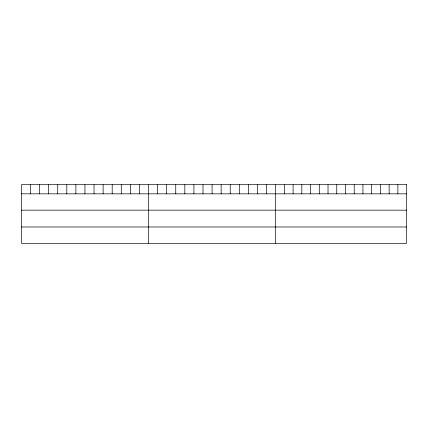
<?xml version="1.0" encoding="UTF-8"?>
<svg xmlns="http://www.w3.org/2000/svg" width="428" height="428" viewBox="0 0 428 428"><rect width="100%" height="100%" fill="white"/><g stroke="black" fill="none" stroke-linecap="round" stroke-linejoin="round"><path stroke-width="0.64" d="M21.4 193.836L406.6 193.836M21.4 210.164L406.6 210.164M21.4 226.984L406.6 226.984M397.869 184.687L397.869 193.836M389.138 184.687L389.138 193.836M380.406 184.687L380.406 193.836M371.675 184.687L371.675 193.836M362.944 184.687L362.944 193.836M354.213 184.687L354.213 193.836M345.482 184.687L345.482 193.836M336.75 184.687L336.75 193.836M328.019 184.687L328.019 193.836M319.288 184.687L319.288 193.836M310.557 184.687L310.557 193.836M301.826 184.687L301.826 193.836M293.094 184.687L293.094 193.836M284.363 184.687L284.363 193.836M275.632 184.687L275.632 243.313M266.553 184.687L266.553 193.836M257.474 184.687L257.474 193.836M248.395 184.687L248.395 193.836M239.311 184.687L239.311 193.836M230.232 184.687L230.232 193.836M221.153 184.687L221.153 193.836M212.074 184.687L212.074 193.836M202.995 184.687L202.995 193.836M193.916 184.687L193.916 193.836M184.837 184.687L184.837 193.836M175.753 184.687L175.753 193.836M166.674 184.687L166.674 193.836M157.595 184.687L157.595 193.836M148.516 184.687L148.516 243.313M139.437 184.687L139.437 193.836M130.358 184.687L130.358 193.836M121.279 184.687L121.279 193.836M112.195 184.687L112.195 193.836M103.116 184.687L103.116 193.836M94.037 184.687L94.037 193.836M84.958 184.687L84.958 193.836M75.879 184.687L75.879 193.836M66.8 184.687L66.8 193.836M57.721 184.687L57.721 193.836M48.637 184.687L48.637 193.836M39.558 184.687L39.558 193.836M30.479 184.687L30.479 193.836M406.6 184.687L21.4 184.687L21.4 243.313L406.6 243.313L406.6 184.687"/></g></svg>
